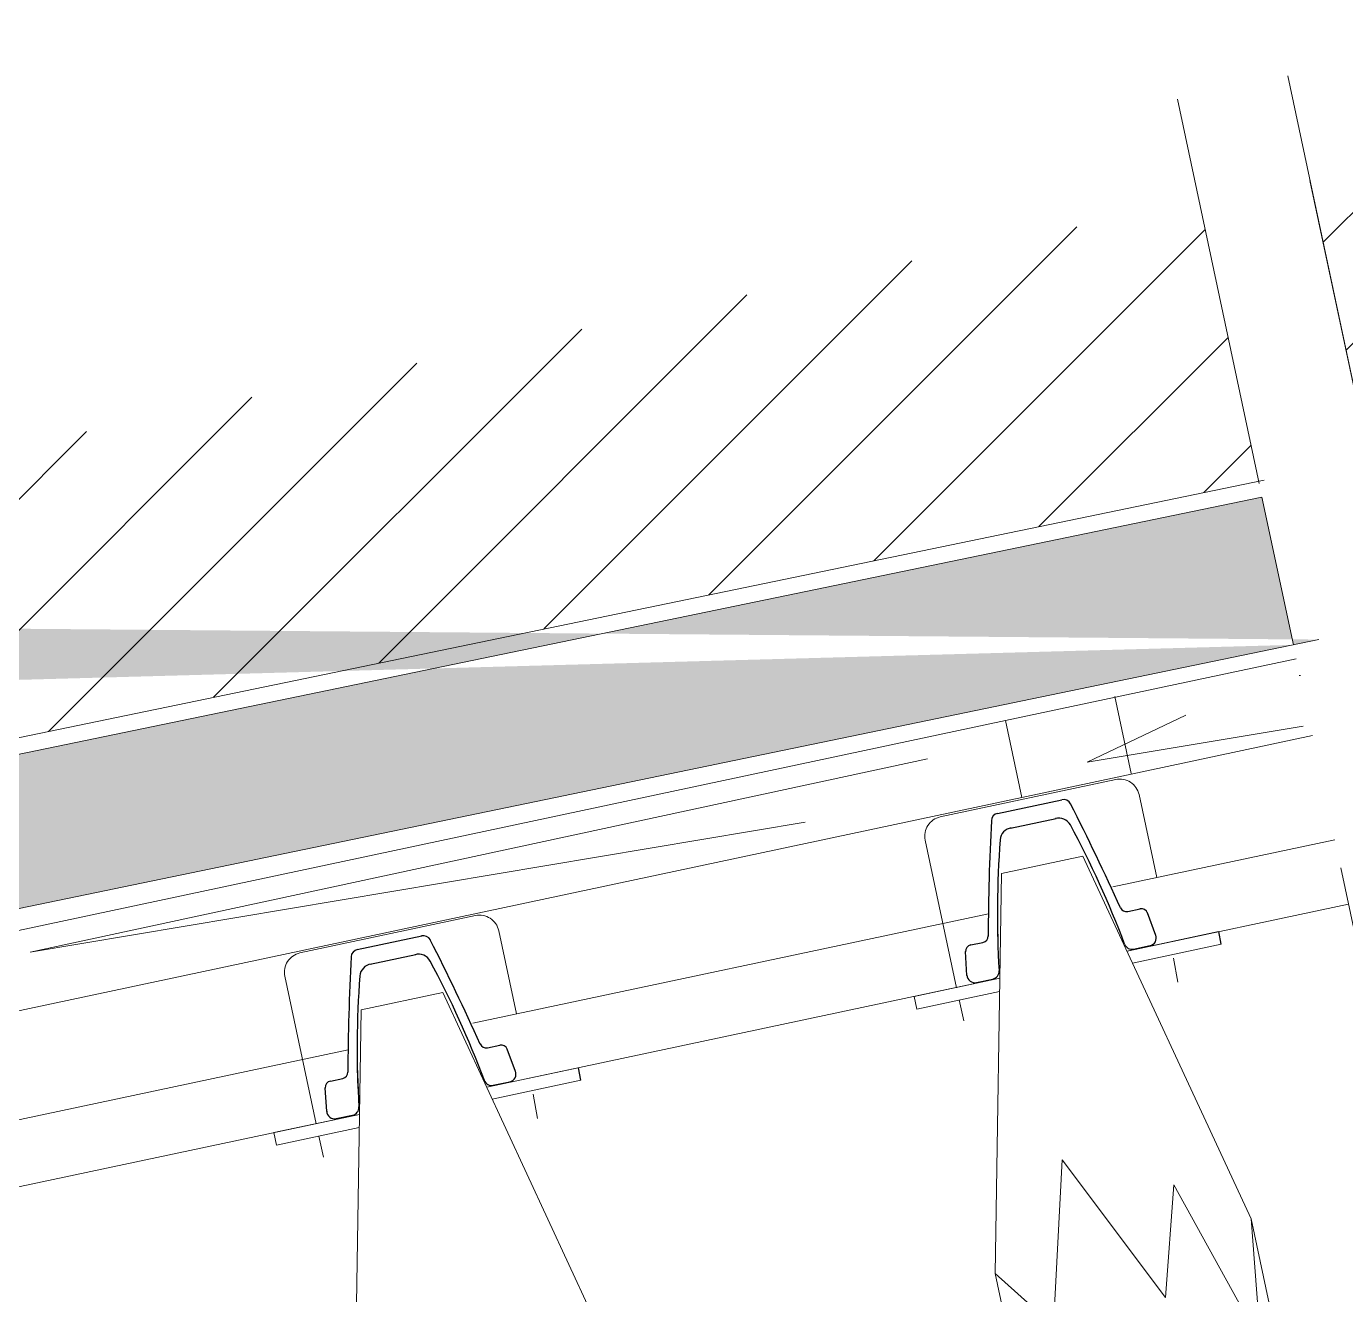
# Model space of a CAD drawing. Header units: millimetres. Extents: x -46762 to 217101, y -107409 to 31524.
# Drawn here: x 119151 to 120158, y -61767 to -60799 of the extents above; entities that cross this region are included whole.
import ezdxf

# ---------------------------------------------------------------- set-up
doc = ezdxf.new("R2010")
doc.units = ezdxf.units.MM
doc.linetypes.add('ACAD_ISO10W100', pattern=[18, 12, -3, 0, -3])
doc.linetypes.add('IRA2', pattern=[4, 2, -1, 0, -1])
pattern_1 = [(45, (24389.2870675493, -18915.38355856139), (-49.99999991609842, 49.99999991609842), [])]

# ---------------------------------------------------------------- blocks, each defined once
blk = doc.blocks.new('ход12')
at = {"color": 7, "linetype": 'IRA2', "lineweight": 15, "ltscale": 150}
for p, q in [((103473.8794954479, -33993.93009037079), (104199.63912622, -37408.36070154529)), ((103389.6544437389, -34011.83267776851), (104115.4140745111, -37426.26328894301))]:
    blk.add_line(p, q, dxfattribs=at)
at = {"color": 7, "lineweight": 15}
for p, q in [((103342.5171379384, -34531.34526898603), (103208.5033373048, -34559.90378610864)), ((103360.3140459897, -34542.88953439404), (103373.8163089403, -34606.25030230073)), ((103196.9590718968, -34577.70069416001), (103220.9623891904, -34690.46503851014)), ((103340.4046466501, -34613.38521503315), (103509.8903487781, -34577.49813685619)), ((102851.3308462832, -34717.34106044204), (103245.2303957116, -34633.93636171689)), ((103352.5907025791, -34662.13809819445), (103520.3135659469, -34626.53551818605)), ((102853.4433375714, -34635.3011143949), (102719.4295369379, -34663.85963151752)), ((102871.2402456228, -34646.84537980292), (102884.7425085734, -34710.20614770961)), ((103421.020449339, -34647.54368568114), (103351.1178979411, -34662.44001129517)), ((103355.3343661223, -34671.52536234932), (103423.0556076118, -34657.09387674484)), ((103386.541081335, -34667.82399502686), (103389.9221681228, -34686.26779986849)), ((102707.8852715299, -34681.6565395689), (102731.8885888235, -34794.42088391903)), ((102863.5169022122, -34766.09394360333), (103253.9504124429, -34683.21651111242)), ((103253.9515103055, -34683.14629625922), (103188.514824172, -34697.0909401135)), ((103190.5499824447, -34706.64113117722), (103253.7948827676, -34693.16355976106)), ((103188.514824172, -34697.0909401135), (103190.5499824447, -34706.64113117722)), ((103222.9644377927, -34699.73356812252), (103226.3852903448, -34715.78627316828)), ((102362.2570459163, -34821.29690585091), (102756.1565953447, -34737.89220712577)), ((102931.9466489721, -34751.49953109001), (102862.0440975742, -34766.39585670405)), ((102866.2605657554, -34775.4812077582), (102933.9818072449, -34761.04972215372)), ((102897.4672809681, -34771.77984043575), (102900.8483677558, -34790.22364527736)), ((102374.4431018453, -34870.04978901221), (102764.876612076, -34787.1723565213)), ((102764.8777099386, -34787.1021416681), (102699.4410238051, -34801.04678552238)), ((102699.4410238051, -34801.04678552238), (102701.4761820778, -34810.59697658611)), ((102701.4761820778, -34810.59697658611), (102764.7210824007, -34797.11940516993)), ((102733.8906374258, -34803.6894135314), (102737.3114899779, -34819.74211857717))]:
    blk.add_line(p, q, dxfattribs=at)
at = {"color": 7, "lineweight": 30}
for p, q in [((103252.2794395082, -34557.26431094662), (103301.4669541415, -34546.80918195906)), ((103262.1184142198, -34568.46340004481), (103297.0336833913, -34561.04193047994)), ((103351.7308446011, -34632.22527814413), (103361.0751859098, -34630.23907708448)), ((103373.1774513961, -34650.43193237762), (103366.7614453987, -34633.28369226104)), ((102763.2056391413, -34661.22015635549), (102812.3931537746, -34650.76502736793)), ((103228.9158101276, -34681.09569082679), (103227.8023056429, -34662.82036922003)), ((103231.7586056137, -34657.72616475915), (103241.1029469224, -34655.7399636995)), ((103356.1781616357, -34660.92784897769), (103368.7521344107, -34658.2551685581)), ((102773.0446138529, -34672.4192454537), (102807.9598830243, -34664.99777588882)), ((103236.1405351802, -34686.44263412809), (103248.7145079553, -34683.76995370848)), ((102862.6570442342, -34736.181123553), (102872.0013855429, -34734.19492249336)), ((102884.1036510292, -34754.3877777865), (102877.6876450318, -34737.23953766992)), ((102742.6848052468, -34761.68201016803), (102752.0291465555, -34759.69580910838)), ((102867.1043612687, -34764.88369438658), (102879.6783340438, -34762.21101396697)), ((102739.8420097607, -34785.05153623567), (102738.728505276, -34766.77621462892)), ((102747.0667348133, -34790.39847953698), (102759.6407075884, -34787.72579911737))]:
    blk.add_line(p, q, dxfattribs=at)
at = {"color": 7, "lineweight": 0}
for p, q in [((103252.7406736759, -34663.35162548804), (103252.2514733634, -34647.53224895421)), ((102763.666873309, -34767.30747089692), (102763.1776729965, -34751.48809436309))]:
    blk.add_line(p, q, dxfattribs=at)
at = {"color": 7, "linetype": 'ACAD_ISO10W100'}
for p, q in [((103423.0556076118, -34657.09387674484), (103421.2078952386, -34647.50565597483)), ((102933.9818072449, -34761.04972215372), (102932.1340948717, -34751.4615013837))]:
    blk.add_line(p, q, dxfattribs=at)
at = {"color": 7, "lineweight": 15}
for points in [[(103255.2004813105, -34603.26716497765), (103317.509496092, -34590.02297503463)], [(103317.509496092, -34590.02297503463), (103446.0560701907, -34867.00615202336)], [(103255.2004813105, -34603.26716497765), (103250.426550044, -34908.58849018691)], [(102766.1266809435, -34707.22301038653), (102828.4356957251, -34693.97882044352)], [(102828.4356957251, -34693.97882044352), (102956.9822698238, -34970.96199743224)], [(102766.1266809435, -34707.22301038653), (102761.352749677, -35012.54433559579)], [(103250.426550044, -34908.58849018691), (103295.0604279484, -34948.55712165081), (103301.6744039308, -34821.90916059211), (103380.4645205165, -34926.8758628409), (103386.8868642956, -34840.83998730572), (103452.9901324892, -34960.85156732099), (103446.0560701907, -34867.00615202336)], [(103250.426550044, -34908.58849018691), (103724.4108017665, -37138.50907225939), (103920.0403219132, -37096.92673409583), (103446.0560701907, -34867.00615202336)]]:
    blk.add_lwpolyline(points, dxfattribs=at)
at = {"color": 7, "lineweight": 30}
for centre, radius, start, end in [((103302.7144242867, -34552.67806756445), 6, 26.76068131397089, 103.3935796377767), ((101563.5966889879, -35434.90694508758), 1956.091849773709, 24.31635079618209, 26.89843232944565), ((105201.1248291095, -34661.72647064539), 1956.091849773709, 177.1015676705411, 179.6836492039059), ((103253.5269096533, -34563.133196552), 6, 100.606420362257, 177.2393186860479), ((103299.1128002994, -34570.82340648728), 10, 28.53521771841919, 105.6486033511839), ((103264.197531128, -34578.24487605215), 10, 98.35139664968396, 175.464782281481), ((102656.6685060951, -34917.0095248755), 739.780375581785, 20.56036532688543, 28.32128516559464), ((103991.9061775594, -34633.19599641676), 739.780375581785, 175.6787148342825, 183.4396346729835), ((103350.6912861464, -34627.33454013745), 5, 203.7531216794775, 282.0000000000157), ((103362.1147443639, -34635.12981508815), 5, 19.3588230057655, 102.437253269746), ((102813.6406239198, -34656.63391297332), 6, 26.76068131397089, 103.3935796377767), ((101074.522888621, -35538.86279049647), 1956.091849773709, 24.31635079618209, 26.89843232944565), ((103240.0633884677, -34650.84922569283), 5, 282.0000000000157, 0.2468783206260506), ((103367.5046642658, -34652.3862829537), 6, 281.4059465368881, 22.01711469408435), ((102764.4531092864, -34667.08904196088), 6, 100.606420362257, 177.2393186860479), ((102810.0389999325, -34674.77925189616), 10, 28.53521771841919, 105.6486033511839), ((103232.7981640678, -34662.61690276282), 5, 101.5627467302082, 184.6411769942051), ((103354.9306914909, -34655.05896337381), 6, 200.1892323737475, 282.0000000000157), ((104712.0510287426, -34765.68231605427), 1956.091849773709, 177.1015676705411, 179.6836492039059), ((102775.1237307611, -34682.20072146103), 10, 98.35139664968396, 175.464782281481), ((102167.5947057282, -35020.96537028438), 739.780375581785, 20.56036532688543, 28.32128516559464), ((103502.8323771925, -34737.15184182563), 739.780375581785, 175.6787148342825, 183.4396346729835), ((103234.8930650353, -34680.57374852369), 6, 181.9828853059512, 282.5940534631006), ((103247.4670378105, -34677.90106810461), 6, 282.0000000000157, 3.810767626406233), ((102861.6174857795, -34731.29038554634), 5, 203.7531216794775, 282.0000000000157), ((102873.040943997, -34739.08566049703), 5, 19.3588230057655, 102.437253269746), ((102750.9895881008, -34754.80507110171), 5, 282.0000000000157, 0.2468783206260506), ((102878.4308638989, -34756.34212836257), 6, 281.4059465368881, 22.01711469408435), ((102743.7243637009, -34766.5727481717), 5, 101.5627467302082, 184.6411769942051), ((102865.8568911239, -34759.01480878269), 6, 200.1892323737475, 282.0000000000157), ((102745.8192646684, -34784.52959393257), 6, 181.9828853059512, 282.5940534631006), ((102758.3932374436, -34781.85691351348), 6, 282.0000000000157, 3.810767626406233)]:
    blk.add_arc(centre, radius, start, end, dxfattribs=at)
at = {"color": 7, "lineweight": 15, "extrusion": (0, 0, -1)}
for centre, major_axis, ratio, start_param, end_param in [((103345.64345926, -34546.01585571571), (8.961715079205804, 12.02861849254549), 0.9999999999992242, -0.850275158696334, 0.7205211680993631), ((103211.6296586265, -34574.57437283834), (-12.02861849254566, 8.961715079205934), 0.9999999999996785, 5.432910148483508, 7.003706475278724), ((102856.5696588931, -34649.9717011246), (8.961715079205804, 12.02861849254549), 0.9999999999992242, -0.850275158696334, 0.7205211680993631), ((102722.5558582596, -34678.53021824722), (-12.02861849254566, 8.961715079205934), 0.9999999999996785, 5.432910148483508, 7.003706475278724)]:
    blk.add_ellipse(centre, major_axis=major_axis, ratio=ratio, start_param=start_param, end_param=end_param, dxfattribs=at)

msp = doc.modelspace()

# ---------------------------------------------------------------- hatches: boundary and pattern name
at = {"lineweight": 15}
h = msp.add_hatch(dxfattribs=at)
h.set_pattern_fill('JIS_WOOD', scale=100, style=0)
h.set_pattern_definition(pattern_1)
edge = h.paths.add_edge_path()
edge.add_line((120124.0808483189, -60917.78656704947), (120879.5630982593, -60752.37595677234))
edge.add_line((120879.5630982593, -60752.37595677234), (120900.2479905449, -60737.21568182336))
edge.add_line((120900.2479905449, -60737.21568182336), (121712.0683961191, -60721.690227419))
edge.add_line((121712.0683961191, -60721.690227419), (122516.2730933935, -60707.29033939957))
edge.add_line((122516.2730933935, -60707.29033939957), (123324.6413530701, -60750.7228013246))
edge.add_line((123324.6413530701, -60750.7228013246), (125169.9294276436, -60353.10771642974))
edge.add_line((120178.8604573049, -61140.69423761949), (120934.3427072453, -60975.28362734235))
edge.add_line((120934.3427072453, -60975.28362734235), (120955.0275995309, -60960.12335239337))
edge.add_line((120955.0275995309, -60960.12335239337), (121766.8480051051, -60944.59789798901))
edge.add_line((121766.8480051051, -60944.59789798901), (122571.0527023795, -60930.19800996959))
edge.add_line((122571.0527023795, -60930.19800996959), (123379.4209620561, -60973.63047189461))
edge.add_line((123379.4209620561, -60973.63047189461), (125224.7090366296, -60576.01538699975))
edge.add_line((120131.1509370207, -60916.23859198192), (120178.8604573049, -61140.69423761949))
edge.add_line((125224.7090366296, -60576.01538699975), (125179.3119798885, -60362.43902697396))
h = msp.add_hatch(dxfattribs=at)
h.set_pattern_fill('GRAVEL', scale=10, style=0)
h.set_pattern_definition([(228.0128, (24572.1670675493, -18661.38355856139), (-2032.001726589601, -2286.002808951258), [34.1721, -3383.05]), (184.9697, (24549.3070675493, -18686.78355856139), (3048.004930617913, 253.9982075387458), [58.6405, -5805.4]), (132.5104, (24490.8870675493, -18691.86355856138), (2539.998151833169, -2794.002729246041), [41.34819999999999, -4093.47]), (267.2737, (24391.8270675493, -18755.36355856138), (253.9988970828173, 5079.998365336643), [53.40049999999999, -5286.639999999999]), (292.8337, (24389.2870675493, -18808.70355856138), (-1270.003605550191, 3048.001733005111), [52.3634, -5183.98]), (357.2737, (24409.6070675493, -18856.96355856139), (-5079.998365336643, 253.9988970828175), [53.40049999999999, -5286.639999999999]), (37.6942, (24462.9470675493, -18859.50355856138), (-3302.002086123993, -2539.997735698489), [70.61939999999998, -6991.310000000001]), (72.2553, (24518.8270675493, -18816.32355856138), (1778.00355654672, 5588.00162060364), [66.672, -6600.53]), (121.4296, (24539.1470675493, -18752.82355856138), (-2032.000523526448, 3301.996115997269), [53.5813, -5304.55]), (175.2364, (24511.2070675493, -18707.10355856139), (2793.997805305446, -253.9976162721156), [61.17129999999999, -2997.389999999999]), (222.3974, (24450.2470675493, -18702.02355856138), (-3048.000091723971, -2793.996365063697), [79.1078, -7831.68]), (138.8141, (24643.2870675493, -18757.90355856139), (-1777.998867422474, 1523.997655712401), [27.0005, -2673.06]), (171.4692, (24622.9670675493, -18740.12355856139), (3301.99495955914, -508.0012800045699), [51.36819999999998, -5085.459999999998]), (225, (24572.1670675493, -18732.50355856138), (-5.329070518200751e-14, -253.9998268700197), [35.9209, -323.289]), (203.1986, (24554.3870675493, -18702.02355856138), (1270.004282559083, 508.0022274306265), [19.3441, -1915.06]), (291.8014, (24536.6070675493, -18709.64355856138), (-254.0001781894509, 762.0004908731864), [27.3566, -1340.48]), (30.9638, (24546.7670675493, -18735.04355856138), (761.9991954808227, 508.0003958660552), [44.43199999999999, -1436.629999999999]), (161.5651, (24584.8670675493, -18712.18355856138), (508.0002318180981, -253.9996222465077), [32.1287, -771.0899999999999]), (16.38950000000001, (24389.2870675493, -18709.64355856138), (2540.001401396935, 761.9984149967804), [45.00880000000001, -4455.88]), (70.3462, (24432.4670675493, -18696.94355856139), (-1015.997168867651, -2793.9960488545), [37.7599, -3738.219999999999]), (293.1986, (24584.8670675493, -18661.38355856139), (-508.0022274306264, 1270.004282559083), [38.688, -1895.72]), (343.6105, (24600.1070675493, -18696.94355856139), (-2540.001401396935, 761.9984149967811), [45.00879999999999, -4455.879999999998]), (339.444, (24389.2870675493, -18867.12355856139), (-1270.001576425591, 507.9993836050138), [43.4035, -2126.77]), (294.7751, (24429.9270675493, -18882.36355856138), (-1269.997040362684, 2793.998702615667), [36.36719999999998, -3600.359999999999]), (66.80140000000002, (24587.4070675493, -18915.38355856139), (508.0022274306268, 1270.004282559083), [38.688, -1895.72]), (17.35400000000001, (24602.6470675493, -18879.82355856138), (-3302.000178185996, -1015.998467560563), [42.57829999999999, -4215.239999999999]), (69.444, (24462.9470675493, -18915.38355856139), (-507.9993836050144, -1270.001576425591), [21.7018, -2148.48]), (101.3099, (24572.1670675493, -18915.38355856139), (-253.9987462887348, 1015.996746090262), [12.9515, -1282.2]), (165.9638, (24569.6270675493, -18902.68355856138), (762.0005354697173, -253.9995604123641), [52.3634, -994.905]), (186.0090000000001, (24518.8270675493, -18889.98355856138), (2539.996254442795, 253.9994068547858), [48.5267, -4804.139999999999]), (303.6901, (24546.7670675493, -18757.90355856139), (-254.0000871307233, 507.999509923184), [36.6324, -879.178]), (353.1572, (24567.0870675493, -18788.38355856139), (4318.001785664343, -508.002275165484), [63.95569999999999, -6331.599999999999]), (60.94540000000001, (24630.5870675493, -18796.00355856138), (-1015.997636582909, -1777.995761083413), [26.1508, -2588.94]), (90, (24643.2870675493, -18773.14355856138), (-254, 254), [15.24, -238.76]), (120.2564, (24513.7470675493, -18882.36355856138), (1015.997846683611, -1777.999103247756), [35.2867, -3493.39]), (48.01279999999999, (24495.9670675493, -18851.88355856139), (2032.001726589601, 2286.002808951258), [68.3443, -3348.88]), (0, (24541.6870675493, -18801.08355856139), (254, 254), [66.04, -187.96]), (325.3048, (24607.7270675493, -18801.08355856139), (-2539.995599095369, 1778.000169048476), [40.161, -3975.93]), (254.0546, (24640.7470675493, -18823.94355856139), (-254.0006479701474, -1016.002420320363), [36.9829, -1812.17]), (207.646, (24630.5870675493, -18859.50355856138), (-4825.998304902272, -2540.001597472339), [60.2145, -5961.25]), (175.4261, (24577.2470675493, -18887.44355856139), (-3302.000760474751, 253.9987711219462), [63.70289999999999, -6306.579999999998]), (175.4261, (24577.2470675493, -18887.44355856139), (-3302.000760474751, 253.9987711219462), [63.70289999999999, -6306.579999999998])])
edge = h.paths.add_edge_path()
edge.add_line((115105.3718890499, -64260.77303888099), (115105.3718890499, -63247.91589665))
edge.add_line((115105.3718890499, -63247.91589665), (115130.6943074944, -62920.43981552315))
edge.add_line((115130.6943074944, -62920.43981552315), (115181.3820876789, -62655.45165421772))
edge.add_line((115181.3820876789, -62655.45165421772), (115241.8179960127, -62466.45278493673))
edge.add_line((115241.8179960127, -62466.45278493673), (115305.7944660774, -62309.78445395925))
edge.add_line((115305.7944660774, -62309.78445395925), (115386.680423911, -62126.25475242582))
edge.add_line((115386.680423911, -62126.25475242582), (115493.7990850516, -61947.0950962846))
edge.add_line((115493.7990850516, -61947.0950962846), (115607.4762045406, -61785.41460463384))
edge.add_line((115607.4762045406, -61785.41460463384), (115705.8508195933, -61667.43117664442))
edge.add_line((115705.8508195933, -61667.43117664442), (115699.2923612449, -61630.28850301935))
edge.add_line((115699.2923612449, -61630.28850301935), (115840.6464348841, -61481.96360238318))
edge.add_line((115840.6464348841, -61481.96360238318), (115852.903355578, -61451.33870398421))
edge.add_line((115852.903355578, -61451.33870398421), (115877.4171969658, -61428.36969115889))
edge.add_line((115877.4171969658, -61428.36969115889), (115906.527101092, -61423.7762276199))
edge.add_line((115906.527101092, -61423.7762276199), (116047.4805589849, -61302.80733650215))
edge.add_line((116047.4805589849, -61302.80733650215), (116084.2513210664, -61276.77624066817))
edge.add_line((116084.2513210664, -61276.77624066817), (116186.9021843126, -61210.9326413051))
edge.add_line((116186.9021843126, -61210.9326413051), (116272.7000641263, -61158.87011061121))
edge.add_line((116272.7000641263, -61158.87011061121), (116424.3786101479, -61088.43270868308))
edge.add_line((116424.3786101479, -61088.43270868308), (116588.0841042135, -61027.85079314359))
edge.add_line((116588.0841042135, -61027.85079314359), (116672.9112395245, -60995.65586524796))
edge.add_line((116672.9112395245, -60995.65586524796), (116864.0405483124, -60958.09517254081))
edge.add_line((116864.0405483124, -60958.09517254081), (116924.1713332285, -60945.21726918773))
edge.add_line((116924.1713332285, -60945.21726918773), (117040.5877829556, -60930.70763360259))
edge.add_line((117040.5877829556, -60930.70763360259), (117156.478177309, -60920.93012319843))
edge.add_line((117156.478177309, -60920.93012319843), (117198.29455133, -60920.06839910142))
edge.add_line((115205.034872968, -64260.77303888099), (115205.034872968, -63251.9129488442))
edge.add_line((115205.034872968, -63251.9129488442), (115229.1514619627, -62940.03096681862))
edge.add_line((115229.1514619627, -62940.03096681862), (115277.4255383289, -62687.66128938488))
edge.add_line((115277.4255383289, -62687.66128938488), (115334.9835462659, -62507.66236626013))
edge.add_line((115334.9835462659, -62507.66236626013), (115395.913517756, -62358.45443199587))
edge.add_line((115395.913517756, -62358.45443199587), (115472.9477633119, -62183.66424005927))
edge.add_line((115472.9477633119, -62183.66424005927), (115574.9655358267, -62013.03599611524))
edge.add_line((115574.9655358267, -62013.03599611524), (115683.2294591496, -61859.05457549548))
edge.add_line((115683.2294591496, -61859.05457549548), (115776.9195687236, -61746.68940598174))
edge.add_line((115776.9195687236, -61746.68940598174), (115770.6734179156, -61711.31543110072))
edge.add_line((115770.6734179156, -61711.31543110072), (115905.2963451911, -61570.05362097104))
edge.add_line((115905.2963451911, -61570.05362097104), (115916.9696029947, -61540.88705106726))
edge.add_line((115916.9696029947, -61540.88705106726), (115940.3161186022, -61519.01180075743))
edge.add_line((115940.3161186022, -61519.01180075743), (115968.0398368177, -61514.63707357744))
edge.add_line((115968.0398368177, -61514.63707357744), (116102.281225287, -61399.42860584625))
edge.add_line((116102.281225287, -61399.42860584625), (116137.300998698, -61374.63708600437))
edge.add_line((116137.300998698, -61374.63708600437), (116235.0637255991, -61311.92889613478))
edge.add_line((116235.0637255991, -61311.92889613478), (116316.7759920884, -61262.34553356917))
edge.add_line((116316.7759920884, -61262.34553356917), (116461.2317502042, -61195.26229363761))
edge.add_line((116461.2317502042, -61195.26229363761), (116617.1417445524, -61137.56523121905))
edge.add_line((116617.1417445524, -61137.56523121905), (116697.9294924677, -61106.90339512797))
edge.add_line((116697.9294924677, -61106.90339512797), (116879.957405599, -61071.13130683545))
edge.add_line((116879.957405599, -61071.13130683545), (116937.2248198048, -61058.86663697538))
edge.add_line((116937.2248198048, -61058.86663697538), (117048.0976290687, -61045.04793641809))
edge.add_line((117048.0976290687, -61045.04793641809), (117158.4694332147, -61035.73602174746))
edge.add_line((117158.4694332147, -61035.73602174746), (117198.29455133, -61034.91533213127))
edge.add_line((115105.3718890499, -64260.77303888099), (115205.034872968, -64260.77303888099))
edge.add_line((118272.6618777742, -61251.32682667549), (118209.6869183475, -61210.9326413051))
edge.add_line((118209.6869183475, -61210.9326413051), (118123.8890385338, -61158.87011061121))
edge.add_line((118123.8890385338, -61158.87011061121), (117972.2104925121, -61088.43270868308))
edge.add_line((117972.2104925121, -61088.43270868308), (117808.5049984465, -61027.85079314359))
edge.add_line((117808.5049984465, -61027.85079314359), (117723.6778631355, -60995.65586524796))
edge.add_line((117723.6778631355, -60995.65586524796), (117532.5485543477, -60958.09517254081))
edge.add_line((117532.5485543477, -60958.09517254081), (117472.4177694316, -60945.21726918773))
edge.add_line((117472.4177694316, -60945.21726918773), (117356.0013197045, -60930.70763360259))
edge.add_line((117356.0013197045, -60930.70763360259), (117240.1109253511, -60920.93012319843))
edge.add_line((117240.1109253511, -60920.93012319843), (117198.29455133, -60920.06839910142))
edge.add_line((118301.3469224753, -61405.46964586953), (118294.3078773731, -61399.42860584625))
edge.add_line((118294.3078773731, -61399.42860584625), (118259.2881039621, -61374.63708600437))
edge.add_line((118259.2881039621, -61374.63708600437), (118161.525377061, -61311.92889613478))
edge.add_line((118161.525377061, -61311.92889613478), (118079.8131105717, -61262.34553356917))
edge.add_line((118079.8131105717, -61262.34553356917), (117935.3573524558, -61195.26229363761))
edge.add_line((117935.3573524558, -61195.26229363761), (117779.4473581077, -61137.56523121905))
edge.add_line((117779.4473581077, -61137.56523121905), (117698.6596101924, -61106.90339512797))
edge.add_line((117698.6596101924, -61106.90339512797), (117516.6316970611, -61071.13130683545))
edge.add_line((117516.6316970611, -61071.13130683545), (117459.3642828553, -61058.86663697538))
edge.add_line((117459.3642828553, -61058.86663697538), (117348.4914735914, -61045.04793641809))
edge.add_line((117348.4914735914, -61045.04793641809), (117238.1196694453, -61035.73602174746))
edge.add_line((117238.1196694453, -61035.73602174746), (117198.29455133, -61034.91533213127))
edge.add_line((118178.6439295439, -61324.17516172514), (118368.5959032119, -61392.46468852251))
edge.add_line((118368.5959032119, -61392.46468852251), (118950.3521756387, -61487.87274518359))
edge.add_line((118950.3521756387, -61487.87274518359), (118983.6967300038, -61505.51565924159))
edge.add_line((118983.6967300038, -61505.51565924159), (120137.975414228, -61266.90110561571))
edge.add_line((118272.6618777742, -61251.32682667549), (118348.9813645023, -61278.76440225547))
edge.add_line((118348.9813645023, -61278.76440225547), (118930.7376369291, -61374.17245891655))
edge.add_line((118930.7376369291, -61374.17245891655), (118964.0821912943, -61391.81537297455))
edge.add_line((118964.0821912943, -61391.81537297455), (120094.5353447346, -61158.12607567594))
edge.add_line((120094.5353447346, -61158.12607567594), (120118.5114395527, -61270.92473326508))
h = msp.add_hatch(dxfattribs=at)
h.set_pattern_fill('JIS_WOOD', scale=100, style=0)
h.set_pattern_definition(pattern_1)
h.paths.add_polyline_path([(118440.5054303993, -61280.42150471552), (118932.3741101442, -61361.08799185307), (118965.7186645094, -61378.73090591107), (120091.9400975074, -61145.91639742923), (120046.5259875139, -60932.25980815889), (118929.2287020738, -61163.22950089985), (118895.8841477087, -61145.58658684185), (118620.1096206667, -61100.1441849437)])

# ---------------------------------------------------------------- linework, layer by layer
at = {"color": 7, "lineweight": 15}
for p, q in [((120131.1509370207, -60916.23859198192), (120178.8604573049, -61140.69423761949)), ((120094.5353447346, -61158.12607567594), (120118.5114395527, -61270.92473326508)), ((120120.7728430825, -61281.56380040082), (119898.5896541821, -61328.79029509436)), ((119982.1041862507, -61310.486390037), (119994.5788876998, -61369.17524608102)), ((119898.5896541821, -61328.79029509435), (118920.4420534483, -61536.70198591211)), ((119911.0643556312, -61387.47915113837), (119898.5896541821, -61328.79029509435)), ((119898.5896541821, -61328.79029509436), (119911.0643556312, -61387.47915113838)), ((119911.0643556312, -61387.47915113839), (120133.2475445315, -61340.25265644484)), ((118932.9167548974, -61595.39084195613), (119911.0643556312, -61387.47915113837))]:
    msp.add_line(p, q, dxfattribs=at)
for points in [[(118362.1478556018, -61267.57085867965), (118932.3741101442, -61361.08799185307), (118965.7186645094, -61378.73090591107), (120096.1718179497, -61145.04160861245)], [(118272.6618777742, -61251.32682667549), (118348.9813645023, -61278.76440225547), (118930.7376369291, -61374.17245891655), (118964.0821912943, -61391.81537297455), (120094.5353447346, -61158.12607567594)], [(118178.6439295439, -61324.17516172514), (118368.5959032119, -61392.46468852251), (118950.3521756387, -61487.87274518359), (118983.6967300038, -61505.51565924159), (120137.975414228, -61266.90110561571)], [(120036.3746297998, -61324.58383514132), (119960.8761505593, -61360.45672578047), (120125.992169903, -61332.91281284195)], [(119839.1542489398, -61358.00766822713), (119153.5853591898, -61505.61797932279), (119745.5008826714, -61406.23615219144)]]:
    msp.add_lwpolyline(points, dxfattribs=at)

# ---------------------------------------------------------------- block references
at = {"color": 7, "linetype": 'IRA2', "lineweight": 15}
msp.add_blockref('ход12', (16640.28747001942, -26842.40519766209), dxfattribs=at)

doc.saveas('drawing.dxf')
